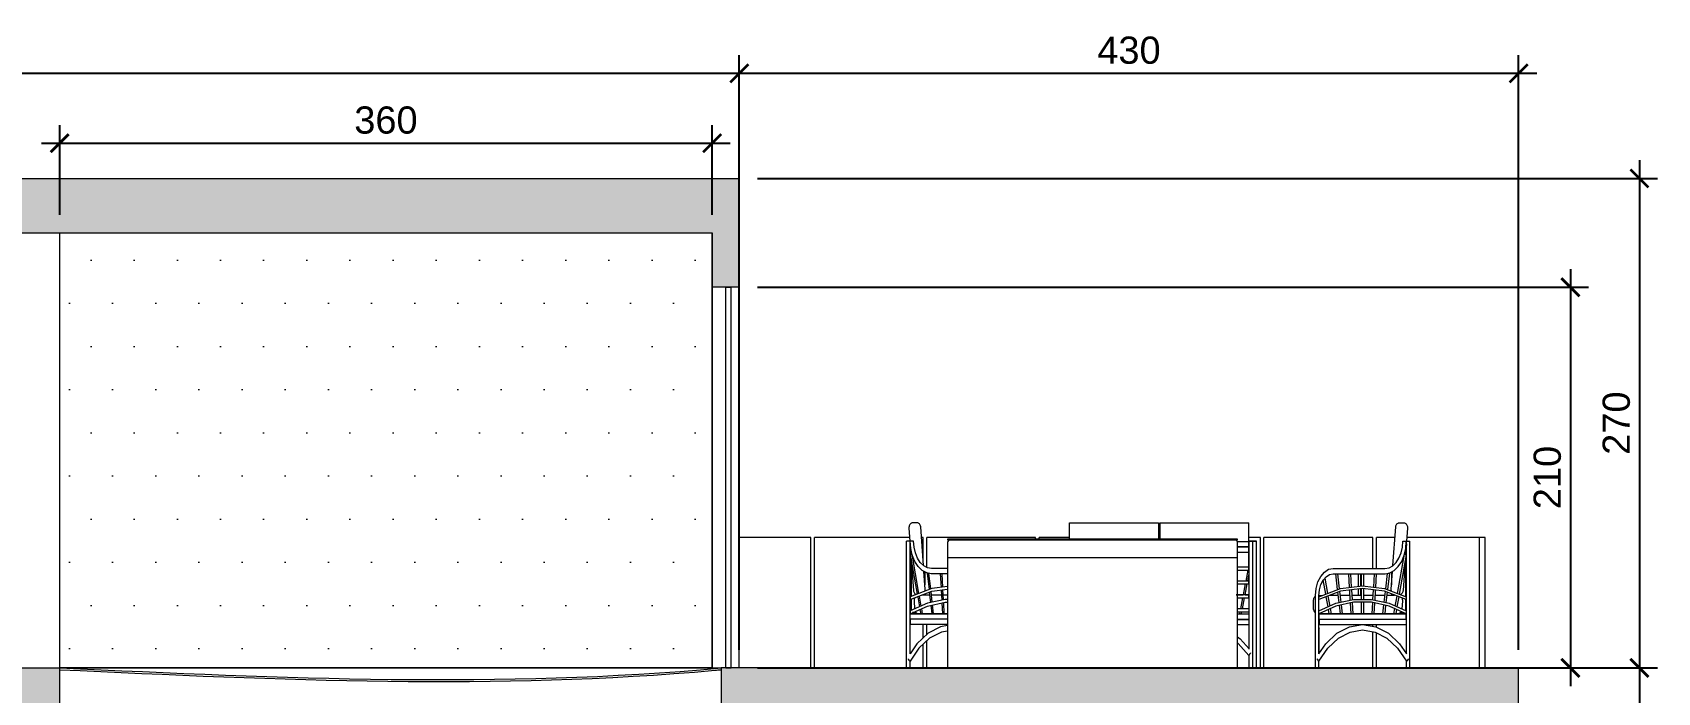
# Model space of a CAD drawing. Header units: millimetres. Extents: x 19901 to 59163, y 13732 to 30178.
# Drawn here: x 38183 to 39080, y 25704 to 26068 of the extents above; entities that cross this region are included whole.
import ezdxf

# ---------------------------------------------------------------- set-up
doc = ezdxf.new("R2010")
doc.units = ezdxf.units.MM
doc.layers.get('0').update_dxf_attribs({"lineweight": 18})
for name, color, linetype, lineweight in [('A-FURN', 8, 'Continuous', 13), ('CAMPITURA', 9, 'Continuous', 13), ('QUOTE', 252, 'Continuous', 13), ('Vetro', 150, 'Continuous', 15), ('Wall', 255, 'Continuous', 20)]:
    doc.layers.add(name, color=color, linetype=linetype, lineweight=lineweight)
doc.styles.get("Standard").update_dxf_attribs({"font": 'arial.ttf'})
doc.dimstyles.new('1-1', dxfattribs={"dimtxt": 15, "dimasz": 10, "dimexe": 10, "dimexo": 10, "dimgap": 5, "dimtad": 1, "dimdec": 0, "dimtxsty": 'Standard', "dimblk": 'ARCHTICK', "dimcen": 2.5, "dimdle": 10, "dimadec": 0, "dimazin": 0, "dimtfac": 1, "dimtdec": 0, "dimtmove": 0, "dimatfit": 3, "dimldrblk": 'ARCHTICK', "dimfxl": 1, "dimarcsym": 0})

# ---------------------------------------------------------------- blocks, each defined once
blk = doc.blocks.new('_ArchTick')
at = {"color": 0, "linetype": 'ByBlock', "const_width": 0.15}
blk.add_lwpolyline([(-0.5, -0.5), (0.5, 0.5)], dxfattribs=at)
blk = doc.blocks.new('*D13')
at = {"layer": 'Defpoints', "color": 0, "transparency": 16777216}
for p in [(38572.9, 26045.13), (37747.9, 25987.14), (38572.9, 25987.14)]:
    blk.add_point(p, dxfattribs=at)
at = {"layer": 'QUOTE', "color": 0, "lineweight": -2, "transparency": 16777216}
for p, q in [((37747.9, 25997.14), (37747.9, 26055.13)), ((38572.9, 25997.14), (38572.9, 26055.13)), ((37737.9, 26045.13), (38582.9, 26045.13))]:
    blk.add_line(p, q, dxfattribs=at)
at = {"layer": 'QUOTE', "color": 0, "lineweight": -2, "transparency": 16777216, "xscale": 10, "yscale": 10, "zscale": 10, "rotation": 180}
blk.add_blockref('_ArchTick', (37747.9, 26045.13), dxfattribs=at)
at = {"layer": 'QUOTE', "color": 0, "lineweight": -2, "transparency": 16777216, "xscale": 10, "yscale": 10, "zscale": 10}
blk.add_blockref('_ArchTick', (38572.9, 26045.13), dxfattribs=at)
at = {"layer": 'QUOTE', "color": 0, "transparency": 16777216, "insert": (38160.4, 26057.79), "char_height": 15, "attachment_point": 5}
blk.add_mtext('825', dxfattribs=at)
blk = doc.blocks.new('*D14')
at = {"layer": 'Defpoints', "color": 0, "transparency": 16777216}
for p in [(39002.91, 26045.13), (38572.9, 25717.14), (39002.91, 25717.14)]:
    blk.add_point(p, dxfattribs=at)
at = {"layer": 'QUOTE', "color": 0, "lineweight": -2, "transparency": 16777216}
for p, q in [((38572.9, 25727.14), (38572.9, 26055.13)), ((39002.91, 25727.14), (39002.91, 26055.13)), ((38562.9, 26045.13), (39012.91, 26045.13))]:
    blk.add_line(p, q, dxfattribs=at)
at = {"layer": 'QUOTE', "color": 0, "lineweight": -2, "transparency": 16777216, "xscale": 10, "yscale": 10, "zscale": 10, "rotation": 180}
blk.add_blockref('_ArchTick', (38572.9, 26045.13), dxfattribs=at)
at = {"layer": 'QUOTE', "color": 0, "lineweight": -2, "transparency": 16777216, "xscale": 10, "yscale": 10, "zscale": 10}
blk.add_blockref('_ArchTick', (39002.91, 26045.13), dxfattribs=at)
at = {"layer": 'QUOTE', "color": 0, "transparency": 16777216, "insert": (38787.91, 26057.79), "char_height": 15, "attachment_point": 5}
blk.add_mtext('430', dxfattribs=at)
blk = doc.blocks.new('*D15')
at = {"layer": 'Defpoints', "color": 0, "transparency": 16777216}
for p in [(39002.91, 25717.14), (39002.91, 25447.14), (39069.53, 25447.14)]:
    blk.add_point(p, dxfattribs=at)
at = {"layer": 'QUOTE', "color": 0, "lineweight": -2, "transparency": 16777216}
for p, q in [((39069.53, 25727.14), (39069.53, 25437.14)), ((39012.91, 25717.14), (39079.53, 25717.14)), ((39012.91, 25447.14), (39079.53, 25447.14))]:
    blk.add_line(p, q, dxfattribs=at)
at = {"layer": 'QUOTE', "color": 0, "lineweight": -2, "transparency": 16777216, "xscale": 10, "yscale": 10, "zscale": 10}
for p, rotation in [((39069.53, 25717.14), 90), ((39069.53, 25447.14), 270)]:
    blk.add_blockref('_ArchTick', p, dxfattribs=dict(at, rotation=rotation))
at = {"layer": 'QUOTE', "color": 0, "transparency": 16777216, "insert": (39056.87, 25582.14), "char_height": 15, "attachment_point": 5, "rotation": 90}
blk.add_mtext('270', dxfattribs=at)
blk = doc.blocks.new('*D26')
at = {"layer": 'Defpoints', "color": 0, "transparency": 16777216}
for p in [(38572.9, 25987.14), (38572.9, 25717.14), (39069.53, 25717.14)]:
    blk.add_point(p, dxfattribs=at)
at = {"layer": 'QUOTE', "color": 0, "lineweight": -2, "transparency": 16777216}
for p, q in [((39069.53, 25997.14), (39069.53, 25707.14)), ((38582.9, 25987.14), (39079.53, 25987.14)), ((38582.9, 25717.14), (39079.53, 25717.14))]:
    blk.add_line(p, q, dxfattribs=at)
at = {"layer": 'QUOTE', "color": 0, "lineweight": -2, "transparency": 16777216, "xscale": 10, "yscale": 10, "zscale": 10}
for p, rotation in [((39069.53, 25987.14), 90), ((39069.53, 25717.14), 270)]:
    blk.add_blockref('_ArchTick', p, dxfattribs=dict(at, rotation=rotation))
at = {"layer": 'QUOTE', "color": 0, "transparency": 16777216, "insert": (39056.87, 25852.14), "char_height": 15, "attachment_point": 5, "rotation": 90}
blk.add_mtext('270', dxfattribs=at)
blk = doc.blocks.new('*D27')
at = {"layer": 'Defpoints', "color": 0, "transparency": 16777216}
for p in [(38557.93, 26006.58), (38197.9, 25957.14), (38557.93, 25957.14)]:
    blk.add_point(p, dxfattribs=at)
at = {"layer": 'QUOTE', "color": 0, "lineweight": -2, "transparency": 16777216}
for p, q in [((38197.9, 25967.14), (38197.9, 26016.58)), ((38557.93, 25967.14), (38557.93, 26016.58)), ((38187.9, 26006.58), (38567.93, 26006.58))]:
    blk.add_line(p, q, dxfattribs=at)
at = {"layer": 'QUOTE', "color": 0, "lineweight": -2, "transparency": 16777216, "xscale": 10, "yscale": 10, "zscale": 10, "rotation": 180}
blk.add_blockref('_ArchTick', (38197.9, 26006.58), dxfattribs=at)
at = {"layer": 'QUOTE', "color": 0, "lineweight": -2, "transparency": 16777216, "xscale": 10, "yscale": 10, "zscale": 10}
blk.add_blockref('_ArchTick', (38557.93, 26006.58), dxfattribs=at)
at = {"layer": 'QUOTE', "color": 0, "transparency": 16777216, "insert": (38377.92, 26019.25), "char_height": 15, "attachment_point": 5}
blk.add_mtext('360', dxfattribs=at)
blk = doc.blocks.new('*D28')
at = {"layer": 'Defpoints', "color": 0, "transparency": 16777216}
for p in [(38572.9, 25927.14), (38572.9, 25717.14), (39031.45, 25717.14)]:
    blk.add_point(p, dxfattribs=at)
at = {"layer": 'QUOTE', "color": 0, "lineweight": -2, "transparency": 16777216}
for p, q in [((39031.45, 25937.14), (39031.45, 25707.14)), ((38582.9, 25927.14), (39041.45, 25927.14)), ((38582.9, 25717.14), (39041.45, 25717.14))]:
    blk.add_line(p, q, dxfattribs=at)
at = {"layer": 'QUOTE', "color": 0, "lineweight": -2, "transparency": 16777216, "xscale": 10, "yscale": 10, "zscale": 10}
for p, rotation in [((39031.45, 25927.14), 90), ((39031.45, 25717.14), 270)]:
    blk.add_blockref('_ArchTick', p, dxfattribs=dict(at, rotation=rotation))
at = {"layer": 'QUOTE', "color": 0, "transparency": 16777216, "insert": (39018.79, 25822.14), "char_height": 15, "attachment_point": 5, "rotation": 90}
blk.add_mtext('210', dxfattribs=at)

msp = doc.modelspace()

# ---------------------------------------------------------------- hatches: boundary and pattern name
at = {"layer": 'CAMPITURA'}
h = msp.add_hatch(color=256, dxfattribs=at)
h.dxf.hatch_style = 1
h.paths.add_polyline_path([(38572.9, 25987.14), (37747.9, 25987.14), (37747.9, 25687.14), (37847.9, 25687.14), (37847.9, 25657.14), (37877.9, 25657.14), (37877.9, 25687.14), (38197.9, 25687.14), (38197.9, 25702.14), (38197.9, 25717.14), (37777.9, 25717.14), (37777.9, 25957.14), (38557.93, 25957.14), (38557.93, 25927.14), (38572.9, 25927.14)])
h = msp.add_hatch(color=256, dxfattribs=at)
h.dxf.hatch_style = 1
h.paths.add_polyline_path([(37877.9, 25530.14), (37847.9, 25530.14), (37847.9, 25453.14), (37847.9, 25367.14), (37877.9, 25367.14), (37877.9, 25417.14), (38137.9, 25417.14), (38137.9, 25333.14), (38137.9, 25277.14), (38167.9, 25277.14), (38167.9, 25327.14), (38597.9, 25327.14), (38597.9, 25277.14), (38627.9, 25277.14), (38627.9, 25333.14), (38627.9, 25417.14), (38972.91, 25417.14), (38972.91, 25367.14), (39002.91, 25367.14), (39002.91, 25453.14), (39002.91, 25717.14), (38562.9, 25717.14), (38562.9, 25687.14), (38972.91, 25687.14), (38972.91, 25447.14), (38597.9, 25447.14), (38597.9, 25381.14), (38597.9, 25357.14), (38167.9, 25357.14), (38167.9, 25447.14), (38163.9, 25447.14), (38161.9, 25447.14), (37877.9, 25447.14)])
at = {"layer": 'Vetro'}
h = msp.add_hatch(dxfattribs=at)
h.set_pattern_fill('DOTS', color=256, scale=15)
h.set_pattern_definition([(0, (4056.146, 105.528), (11.90625, 23.8125), [0, -23.8125])])
h.paths.add_polyline_path([(38557.93, 25717.14), (38557.93, 25957.14), (38197.9, 25957.14), (38197.9, 25717.14)])

# ---------------------------------------------------------------- linework, layer by layer
at = {"layer": 'A-FURN', "lineweight": 20}
for p, q in [((38667.03, 25796.26), (38666.83, 25795.91)), ((38667.27, 25796.57), (38667.03, 25796.26)), ((38667.54, 25796.81), (38667.27, 25796.57)), ((38667.83, 25796.99), (38667.54, 25796.81)), ((38668.15, 25797.1), (38667.83, 25796.99)), ((38668.47, 25797.14), (38668.15, 25797.1)), ((38671.08, 25797.14), (38668.47, 25797.14)), ((38671.41, 25797.1), (38671.08, 25797.14)), ((38671.74, 25796.98), (38671.41, 25797.1)), ((38672.04, 25796.79), (38671.74, 25796.98)), ((38672.32, 25796.53), (38672.04, 25796.79)), ((38672.56, 25796.22), (38672.32, 25796.53)), ((38672.75, 25795.85), (38672.56, 25796.22)), ((38755.01, 25788.2), (38755.01, 25797.14)), ((38755.01, 25797.14), (38804.19, 25797.14)), ((38804.19, 25797.14), (38804.19, 25788.2)), ((38804.89, 25797.14), (38804.89, 25788.2)), ((38804.89, 25797.14), (38854.07, 25797.14)), ((38854.07, 25772.62), (38854.07, 25797.14)), ((38935.35, 25795.85), (38935.55, 25796.22)), ((38935.55, 25796.22), (38935.79, 25796.53)), ((38935.79, 25796.53), (38936.06, 25796.79)), ((38936.06, 25796.79), (38936.37, 25796.98)), ((38936.37, 25796.98), (38936.69, 25797.1)), ((38936.69, 25797.1), (38937.02, 25797.14)), ((38937.02, 25797.14), (38939.63, 25797.14)), ((38939.63, 25797.14), (38939.95, 25797.1)), ((38939.95, 25797.1), (38940.27, 25796.99)), ((38940.27, 25796.99), (38940.57, 25796.81)), ((38940.57, 25796.81), (38940.84, 25796.57)), ((38940.84, 25796.57), (38941.08, 25796.26)), ((38941.08, 25796.26), (38941.27, 25795.91)), ((38667.14, 25787.04), (38665.24, 25787.04)), ((38665.24, 25717.14), (38665.24, 25787.04)), ((38666.58, 25795.09), (38666.53, 25794.65)), ((38666.53, 25794.65), (38666.53, 25794.21)), ((38666.53, 25794.21), (38667.04, 25787.04)), ((38666.68, 25795.51), (38666.58, 25795.09)), ((38666.83, 25795.91), (38666.68, 25795.51)), ((38667.14, 25724.9), (38667.14, 25787.04)), ((38669.09, 25787.12), (38667.19, 25786.96)), ((38669.35, 25783.69), (38669.09, 25787.12)), ((38672.9, 25795.43), (38672.75, 25795.85)), ((38673, 25795), (38672.9, 25795.43)), ((38674.56, 25773.58), (38673, 25795)), ((38854.88, 25787.12), (38854.17, 25787.07)), ((38854.17, 25727.51), (38854.17, 25787.07)), ((38854.17, 25787.04), (38856.16, 25787.04)), ((38855.77, 25787.1), (38854.88, 25787.12)), ((38856.16, 25787.04), (38855.77, 25787.1)), ((38856.16, 25717.14), (38856.16, 25787.04)), ((38856.97, 25787.12), (38856.26, 25787.07)), ((38856.26, 25717.14), (38856.26, 25787.07)), ((38856.26, 25787.04), (38858.25, 25787.04)), ((38857.86, 25787.1), (38856.97, 25787.12)), ((38858.25, 25787.04), (38857.86, 25787.1)), ((38858.25, 25717.14), (38858.25, 25787.04)), ((38933.55, 25773.58), (38935.11, 25795)), ((38935.11, 25795), (38935.2, 25795.43)), ((38935.2, 25795.43), (38935.35, 25795.85)), ((38938.76, 25783.69), (38939.01, 25787.12)), ((38939.01, 25787.12), (38940.91, 25786.96)), ((38940.96, 25787.04), (38942.87, 25787.04)), ((38940.96, 25724.9), (38940.96, 25787.04)), ((38941.57, 25794.21), (38941.06, 25787.04)), ((38941.27, 25795.91), (38941.43, 25795.51)), ((38941.43, 25795.51), (38941.53, 25795.09)), ((38941.53, 25795.09), (38941.58, 25794.65)), ((38941.58, 25794.65), (38941.57, 25794.21)), ((38942.87, 25717.14), (38942.87, 25787.04)), ((38667.14, 25785.63), (38667.56, 25779.7)), ((38667.24, 25784.28), (38667.14, 25784.28)), ((38667.43, 25781.55), (38667.14, 25781.55)), ((38667.47, 25781.04), (38667.14, 25781.04)), ((38667.48, 25783.04), (38667.19, 25786.96)), ((38668.16, 25780.02), (38667.25, 25779.54)), ((38667.25, 25779.54), (38671.09, 25757.86)), ((38668.34, 25779.24), (38667.48, 25783.04)), ((38672.04, 25758.23), (38668.22, 25779.79)), ((38669.74, 25775.83), (38668.34, 25779.24)), ((38670.07, 25780.52), (38669.35, 25783.69)), ((38671.24, 25777.67), (38670.07, 25780.52)), ((38847.72, 25786.89), (38854.07, 25786.89)), ((38847.84, 25784.04), (38854.07, 25784.04)), ((38847.84, 25783.89), (38854.07, 25783.89)), ((38847.84, 25781.04), (38854.07, 25781.04)), ((38854.17, 25781.66), (38854.07, 25781.79)), ((38856.26, 25779.54), (38856.16, 25779.54)), ((38936.07, 25758.23), (38939.89, 25779.79)), ((38936.87, 25777.67), (38938.03, 25780.52)), ((38940.85, 25779.54), (38937.02, 25757.86)), ((38938.03, 25780.52), (38938.76, 25783.69)), ((38938.37, 25775.83), (38939.76, 25779.24)), ((38939.76, 25779.24), (38940.63, 25783.04)), ((38939.94, 25780.02), (38940.85, 25779.54)), ((38940.96, 25785.63), (38940.54, 25779.7)), ((38940.63, 25783.04), (38940.91, 25786.96)), ((38940.64, 25781.04), (38940.96, 25781.04)), ((38940.67, 25781.55), (38940.96, 25781.55)), ((38940.87, 25784.28), (38940.96, 25784.28)), ((38667.65, 25774.22), (38667.14, 25774.22)), ((38667.65, 25777.26), (38667.65, 25756.56)), ((38667.65, 25771.58), (38668.14, 25771.58)), ((38667.79, 25776.47), (38668.97, 25759.91)), ((38671.59, 25772.99), (38669.74, 25775.83)), ((38672.78, 25775.29), (38671.24, 25777.67)), ((38673.81, 25770.85), (38671.59, 25772.99)), ((38674.64, 25773.5), (38672.78, 25775.29)), ((38676.28, 25769.52), (38673.81, 25770.85)), ((38676.71, 25772.39), (38674.64, 25773.5)), ((38675.51, 25760.47), (38674.79, 25770.32)), ((38675.33, 25770.03), (38675.33, 25762.97)), ((38678.83, 25769.08), (38676.28, 25769.52)), ((38677.51, 25769.11), (38676.51, 25769.44)), ((38676.51, 25769.44), (38677.57, 25760.33)), ((38678.94, 25772), (38676.71, 25772.39)), ((38677.53, 25769.17), (38677.51, 25769.11)), ((38678.52, 25760.7), (38677.53, 25769.17)), ((38687.84, 25769.08), (38678.83, 25769.08)), ((38687.84, 25772), (38678.94, 25772)), ((38684.74, 25769.04), (38683.76, 25769.04)), ((38683.76, 25769.04), (38684.19, 25761.56)), ((38685.17, 25761.68), (38684.74, 25769.04)), ((38854.07, 25772.62), (38847.84, 25772.62)), ((38847.84, 25771.07), (38854.07, 25771.07)), ((38853.47, 25771.07), (38852.32, 25765.01)), ((38854.07, 25774.22), (38853.77, 25772.62)), ((38854.07, 25771.07), (38854.07, 25772.62)), ((38854.07, 25771.07), (38854.07, 25765.01)), ((38893.68, 25767.63), (38895.7, 25770.01)), ((38895.7, 25770.01), (38898.05, 25771.5)), ((38898.05, 25771.5), (38900.51, 25772)), ((38898.54, 25768.65), (38900.63, 25769.08)), ((38900.51, 25772), (38929.17, 25772)), ((38900.63, 25769.08), (38929.27, 25769.08)), ((38902.99, 25760.33), (38901.98, 25769.04)), ((38901.98, 25769.04), (38902.97, 25769.04)), ((38902.97, 25769.04), (38903.94, 25760.7)), ((38909.62, 25761.56), (38909.18, 25769.04)), ((38909.18, 25769.04), (38910.16, 25769.04)), ((38910.16, 25769.04), (38910.59, 25761.68)), ((38914.6, 25762.18), (38914.6, 25769.08)), ((38915.87, 25762.34), (38915.87, 25769.08)), ((38916.28, 25762.39), (38916.28, 25769.04)), ((38916.28, 25769.04), (38917.25, 25769.04)), ((38917.25, 25769.04), (38917.25, 25762.39)), ((38922.94, 25761.68), (38923.36, 25769.04)), ((38923.36, 25769.04), (38924.34, 25769.04)), ((38924.34, 25769.04), (38923.91, 25761.56)), ((38929.17, 25772), (38931.4, 25772.39)), ((38929.27, 25769.08), (38931.82, 25769.52)), ((38929.59, 25760.7), (38930.57, 25769.17)), ((38931.6, 25769.44), (38930.54, 25760.33)), ((38930.57, 25769.17), (38930.6, 25769.11)), ((38930.6, 25769.11), (38931.6, 25769.44)), ((38931.4, 25772.39), (38933.46, 25773.5)), ((38931.82, 25769.52), (38934.3, 25770.85)), ((38932.59, 25760.47), (38933.31, 25770.32)), ((38932.78, 25770.03), (38932.78, 25762.97)), ((38933.46, 25773.5), (38935.32, 25775.29)), ((38934.3, 25770.85), (38936.51, 25772.99)), ((38935.32, 25775.29), (38936.87, 25777.67)), ((38936.51, 25772.99), (38938.37, 25775.83)), ((38940.31, 25776.47), (38939.13, 25759.91)), ((38940.45, 25771.58), (38939.96, 25771.58)), ((38940.45, 25777.26), (38940.45, 25756.56)), ((38940.45, 25774.22), (38940.96, 25774.22)), ((38667.65, 25768.51), (38667.14, 25768.51)), ((38679.14, 25760.93), (38667.25, 25756.4)), ((38675.48, 25760.03), (38675.51, 25760.47)), ((38679.13, 25759.41), (38687.84, 25760.51)), ((38687.84, 25762.02), (38679.14, 25760.93)), ((38684.28, 25760.06), (38684.6, 25754.47)), ((38685.57, 25754.68), (38685.25, 25760.18)), ((38854.07, 25765.01), (38847.84, 25765.01)), ((38847.84, 25763.45), (38854.07, 25763.45)), ((38852.03, 25763.45), (38850.87, 25757.36)), ((38851.95, 25757.36), (38853.11, 25763.45)), ((38853.41, 25765.01), (38854.07, 25768.51)), ((38854.17, 25768.73), (38854.07, 25768.86)), ((38854.07, 25763.45), (38854.07, 25765.01)), ((38854.07, 25763.45), (38854.07, 25757.51)), ((38854.17, 25760.46), (38854.07, 25760.59)), ((38890.83, 25757.13), (38891.15, 25760.91)), ((38891.15, 25760.91), (38892.13, 25764.53)), ((38892.13, 25764.53), (38893.68, 25767.63)), ((38892.67, 25756.4), (38904.56, 25760.93)), ((38892.73, 25756.94), (38893.01, 25760.15)), ((38893.01, 25760.15), (38893.79, 25763.05)), ((38893.79, 25763.05), (38895.03, 25765.54)), ((38895.03, 25765.54), (38896.66, 25767.45)), ((38896.51, 25757.86), (38895.13, 25765.66)), ((38895.97, 25766.64), (38897.46, 25758.23)), ((38896.66, 25767.45), (38898.54, 25768.65)), ((38916.76, 25760.96), (38904.55, 25759.41)), ((38904.56, 25760.93), (38916.76, 25762.45)), ((38910.03, 25754.47), (38909.7, 25760.06)), ((38910.68, 25760.18), (38910.99, 25754.68)), ((38914.6, 25757.21), (38914.6, 25760.68)), ((38915.87, 25757.22), (38915.87, 25760.84)), ((38916.28, 25754.86), (38916.28, 25760.89)), ((38916.76, 25762.45), (38928.97, 25760.93)), ((38928.97, 25759.41), (38916.76, 25760.96)), ((38917.25, 25760.89), (38917.25, 25754.86)), ((38922.53, 25754.68), (38922.85, 25760.18)), ((38923.82, 25760.06), (38923.5, 25754.47)), ((38928.97, 25760.93), (38940.85, 25756.4)), ((38932.62, 25760.03), (38932.59, 25760.47)), ((38940.45, 25768.51), (38940.96, 25768.51)), ((38667.25, 25754.82), (38679.13, 25759.41)), ((38667.25, 25756.4), (38667.25, 25754.82)), ((38676.7, 25752.77), (38667.25, 25748.63)), ((38667.25, 25747.04), (38676.69, 25751.24)), ((38667.65, 25754.97), (38667.65, 25748.81)), ((38668.97, 25759.91), (38669.03, 25759.46)), ((38669.03, 25759.46), (38669.15, 25759.03)), ((38669.15, 25759.03), (38669.32, 25758.63)), ((38669.32, 25758.63), (38669.54, 25758.28)), ((38669.42, 25755.06), (38669.37, 25754.54)), ((38669.37, 25754.54), (38669.37, 25754.01)), ((38669.37, 25754.01), (38669.64, 25749.75)), ((38669.54, 25755.56), (38669.42, 25755.06)), ((38669.54, 25758.28), (38669.8, 25757.98)), ((38669.6, 25755.73), (38669.54, 25755.56)), ((38669.8, 25757.98), (38670.09, 25757.75)), ((38670.09, 25757.75), (38670.39, 25757.6)), ((38671.35, 25756.4), (38672.33, 25750.86)), ((38673.27, 25751.27), (38672.29, 25756.77)), ((38677.92, 25757.27), (38673.63, 25757.28)), ((38675.33, 25757.94), (38675.33, 25757.28)), ((38675.37, 25759.5), (38675.4, 25759.6)), ((38675.4, 25759.6), (38675.48, 25760.03)), ((38676.69, 25751.24), (38686.43, 25753.36)), ((38686.43, 25754.86), (38676.7, 25752.77)), ((38677.74, 25758.87), (38678.41, 25753.14)), ((38678.58, 25751.65), (38679.12, 25747.04)), ((38679.37, 25753.35), (38678.69, 25759.24)), ((38684.44, 25757.25), (38678.92, 25757.27)), ((38680.11, 25747.04), (38679.55, 25751.86)), ((38684.69, 25752.98), (38685.03, 25747.04)), ((38687.84, 25757.23), (38685.42, 25757.24)), ((38686.01, 25747.04), (38685.66, 25753.19)), ((38687.84, 25754.86), (38686.43, 25754.86)), ((38686.43, 25753.36), (38687.84, 25753.36)), ((38847.02, 25757.36), (38847.02, 25757.51)), ((38847.02, 25757.51), (38850.9, 25757.51)), ((38854.07, 25757.36), (38847.02, 25757.36)), ((38847.84, 25755.8), (38854.07, 25755.8)), ((38850.57, 25755.8), (38849.41, 25749.67)), ((38849.47, 25757.36), (38849.58, 25757.51)), ((38850.5, 25749.67), (38851.66, 25755.8)), ((38851.98, 25757.51), (38854.07, 25757.51)), ((38854.07, 25755.8), (38854.07, 25757.36)), ((38854.07, 25755.8), (38854.07, 25749.67)), ((38854.07, 25755.15), (38854.17, 25755.29)), ((38889.75, 25754.15), (38889.77, 25754.64)), ((38889.75, 25750.04), (38889.75, 25754.15)), ((38889.77, 25754.64), (38889.85, 25755.12)), ((38889.85, 25755.12), (38889.98, 25755.57)), ((38889.98, 25755.57), (38890.16, 25755.99)), ((38890.16, 25755.99), (38890.38, 25756.35)), ((38890.38, 25756.35), (38890.63, 25756.66)), ((38890.63, 25756.66), (38890.83, 25756.82)), ((38890.83, 25717.14), (38890.83, 25757.13)), ((38904.55, 25759.41), (38892.67, 25754.82)), ((38892.67, 25754.82), (38892.67, 25756.4)), ((38892.67, 25748.63), (38902.12, 25752.77)), ((38902.12, 25751.24), (38892.67, 25747.04)), ((38892.73, 25756.42), (38892.73, 25756.94)), ((38892.73, 25748.66), (38892.73, 25754.84)), ((38892.75, 25757.14), (38894.63, 25757.15)), ((38897.75, 25750.86), (38896.77, 25756.4)), ((38897.72, 25756.77), (38898.69, 25751.27)), ((38898.73, 25757.16), (38903.36, 25757.18)), ((38902.12, 25752.77), (38911.85, 25754.86)), ((38911.85, 25753.36), (38902.12, 25751.24)), ((38903.83, 25753.14), (38903.16, 25758.87)), ((38904.54, 25747.04), (38904, 25751.65)), ((38904.11, 25759.24), (38904.8, 25753.35)), ((38904.35, 25757.18), (38909.87, 25757.2)), ((38904.97, 25751.86), (38905.53, 25747.04)), ((38910.46, 25747.04), (38910.11, 25752.98)), ((38910.84, 25757.31), (38910.98, 25757.2)), ((38910.85, 25757.2), (38916.28, 25757.22)), ((38911.08, 25753.19), (38911.44, 25747.04)), ((38911.85, 25754.86), (38921.68, 25754.86)), ((38921.68, 25753.36), (38911.85, 25753.36)), ((38916.28, 25747.04), (38916.28, 25753.36)), ((38917.25, 25757.22), (38922.68, 25757.24)), ((38917.25, 25753.36), (38917.25, 25747.04)), ((38921.68, 25754.86), (38931.41, 25752.77)), ((38931.41, 25751.24), (38921.68, 25753.36)), ((38922.09, 25747.04), (38922.45, 25753.19)), ((38923.42, 25752.98), (38923.07, 25747.04)), ((38923.66, 25757.25), (38929.19, 25757.27)), ((38928, 25747.04), (38928.56, 25751.86)), ((38928.73, 25753.35), (38929.42, 25759.24)), ((38940.85, 25754.82), (38928.97, 25759.41)), ((38929.52, 25751.65), (38928.99, 25747.04)), ((38930.37, 25758.87), (38929.7, 25753.14)), ((38930.18, 25757.27), (38934.48, 25757.28)), ((38931.41, 25752.77), (38940.85, 25748.63)), ((38940.85, 25747.04), (38931.41, 25751.24)), ((38932.7, 25759.6), (38932.62, 25760.03)), ((38932.73, 25759.5), (38932.7, 25759.6)), ((38932.78, 25757.94), (38932.78, 25757.28)), ((38934.84, 25751.27), (38935.81, 25756.77)), ((38936.76, 25756.4), (38935.78, 25750.86)), ((38938.01, 25757.75), (38937.71, 25757.6)), ((38938.31, 25757.98), (38938.01, 25757.75)), ((38938.56, 25758.28), (38938.31, 25757.98)), ((38938.74, 25754.01), (38938.46, 25749.75)), ((38938.5, 25755.73), (38938.56, 25755.56)), ((38938.78, 25758.63), (38938.56, 25758.28)), ((38938.56, 25755.56), (38938.68, 25755.06)), ((38938.68, 25755.06), (38938.74, 25754.54)), ((38938.74, 25754.54), (38938.74, 25754.01)), ((38938.95, 25759.03), (38938.78, 25758.63)), ((38939.07, 25759.46), (38938.95, 25759.03)), ((38939.13, 25759.91), (38939.07, 25759.46)), ((38940.45, 25754.97), (38940.45, 25748.81)), ((38940.85, 25756.4), (38940.85, 25754.82)), ((38667.14, 25747.04), (38687.84, 25747.04)), ((38667.17, 25744.04), (38667.17, 25747.04)), ((38687.84, 25747), (38667.17, 25747)), ((38687.84, 25744.08), (38667.17, 25744.08)), ((38687.84, 25744.04), (38667.17, 25744.04)), ((38667.17, 25744), (38667.17, 25741.08)), ((38687.84, 25744), (38667.17, 25744)), ((38667.25, 25748.63), (38667.25, 25747.04)), ((38667.65, 25747.22), (38667.65, 25747.04)), ((38670.44, 25747.62), (38668.55, 25747.62)), ((38669.64, 25749.75), (38669.65, 25749.68)), ((38670.01, 25748.27), (38670.03, 25748.22)), ((38670.03, 25748.22), (38670.27, 25747.82)), ((38670.27, 25747.82), (38670.56, 25747.48)), ((38670.56, 25747.48), (38670.88, 25747.24)), ((38670.88, 25747.24), (38671.23, 25747.09)), ((38671.23, 25747.09), (38671.58, 25747.04)), ((38672.59, 25749.41), (38673.01, 25747.04)), ((38674.02, 25747.04), (38673.52, 25749.83)), ((38854.07, 25749.67), (38847.84, 25749.67)), ((38847.84, 25748.09), (38854.07, 25748.09)), ((38847.84, 25747.04), (38854.17, 25747.04)), ((38847.84, 25746.89), (38854.07, 25746.89)), ((38847.84, 25744.04), (38854.17, 25744.04)), ((38847.84, 25743.89), (38854.07, 25743.89)), ((38849.11, 25748.09), (38848.91, 25747.04)), ((38850, 25747.04), (38850.2, 25748.09)), ((38854.07, 25743.89), (38854.07, 25741.04)), ((38889.78, 25749.52), (38889.75, 25750.04)), ((38889.87, 25749.01), (38889.78, 25749.52)), ((38890.01, 25748.54), (38889.87, 25749.01)), ((38890.2, 25748.11), (38890.01, 25748.54)), ((38890.45, 25747.74), (38890.2, 25748.11)), ((38890.72, 25747.44), (38890.45, 25747.74)), ((38890.83, 25747.37), (38890.72, 25747.44)), ((38892.67, 25747.04), (38892.67, 25748.63)), ((38892.73, 25724.9), (38892.73, 25747.07)), ((38940.96, 25747.04), (38892.73, 25747.04)), ((38892.76, 25746.39), (38892.73, 25746.37)), ((38892.73, 25745.76), (38892.76, 25745.74)), ((38892.76, 25744.04), (38892.76, 25747.04)), ((38892.76, 25747), (38940.94, 25747)), ((38892.76, 25744.08), (38940.94, 25744.08)), ((38892.76, 25744.04), (38940.94, 25744.04)), ((38892.76, 25744), (38892.76, 25741.08)), ((38892.76, 25744), (38940.94, 25744)), ((38898.43, 25747.04), (38898.01, 25749.41)), ((38898.95, 25749.83), (38899.44, 25747.04)), ((38934.09, 25747.04), (38934.58, 25749.83)), ((38935.52, 25749.41), (38935.1, 25747.04)), ((38936.88, 25747.09), (38936.52, 25747.04)), ((38937.22, 25747.24), (38936.88, 25747.09)), ((38937.55, 25747.48), (38937.22, 25747.24)), ((38937.83, 25747.82), (38937.55, 25747.48)), ((38937.66, 25747.62), (38939.55, 25747.62)), ((38938.08, 25748.22), (38937.83, 25747.82)), ((38938.09, 25748.27), (38938.08, 25748.22)), ((38938.46, 25749.75), (38938.46, 25749.68)), ((38940.45, 25747.22), (38940.45, 25747.04)), ((38940.85, 25748.63), (38940.85, 25747.04)), ((38940.94, 25744.04), (38940.94, 25747.04)), ((38940.94, 25744), (38940.94, 25741.08)), ((38687.84, 25741.08), (38667.17, 25741.08)), ((38677.09, 25736.21), (38670.84, 25730.4)), ((38677.91, 25733.49), (38672.03, 25728.02)), ((38684, 25739.82), (38677.09, 25736.21)), ((38684.42, 25736.89), (38677.91, 25733.49)), ((38687.84, 25740.46), (38684, 25739.82)), ((38687.84, 25737.46), (38684.42, 25736.89)), ((38847.84, 25741.04), (38854.07, 25741.04)), ((38847.84, 25734.19), (38849.27, 25733.21)), ((38849.27, 25733.21), (38854.17, 25727.7)), ((38892.73, 25739.46), (38892.76, 25739.13)), ((38892.76, 25741.08), (38940.94, 25741.08)), ((38892.76, 25725.1), (38892.76, 25739.13)), ((38896.44, 25730.4), (38902.68, 25736.21)), ((38897.62, 25728.02), (38903.5, 25733.49)), ((38902.68, 25736.21), (38909.59, 25739.82)), ((38903.5, 25733.49), (38910.01, 25736.89)), ((38909.59, 25739.82), (38916.85, 25741.04)), ((38910.01, 25736.89), (38916.85, 25738.04)), ((38916.85, 25741.04), (38924.11, 25739.82)), ((38916.85, 25738.04), (38923.68, 25736.89)), ((38923.68, 25736.89), (38930.19, 25733.49)), ((38924.11, 25739.82), (38931.02, 25736.21)), ((38930.19, 25733.49), (38936.07, 25728.02)), ((38931.02, 25736.21), (38937.26, 25730.4)), ((38670.84, 25730.4), (38667.14, 25724.95)), ((38672.03, 25728.02), (38667.14, 25720.82)), ((38847.84, 25730.89), (38848.17, 25730.66)), ((38848.17, 25730.66), (38854.06, 25724.03)), ((38854.22, 25724.26), (38854.14, 25724.14)), ((38854.34, 25724.43), (38854.22, 25724.26)), ((38854.48, 25724.64), (38854.34, 25724.43)), ((38854.63, 25724.86), (38854.48, 25724.64)), ((38854.96, 25725.34), (38854.63, 25724.86)), ((38855.03, 25725.44), (38854.96, 25725.34)), ((38892.73, 25724.95), (38896.44, 25730.4)), ((38892.73, 25720.82), (38897.62, 25728.02)), ((38892.73, 25725.34), (38892.76, 25725.1)), ((38892.76, 25725.1), (38892.74, 25724.97)), ((38936.07, 25728.02), (38940.96, 25720.82)), ((38937.26, 25730.4), (38940.96, 25724.95)), ((38667.14, 25717.14), (38665.24, 25717.14)), ((38665.99, 25722.1), (38666.15, 25721.89)), ((38666.15, 25721.89), (38666.48, 25721.46)), ((38666.48, 25721.46), (38666.64, 25721.26)), ((38666.64, 25721.26), (38666.78, 25721.08)), ((38666.78, 25721.08), (38666.9, 25720.92)), ((38666.9, 25720.92), (38666.99, 25720.81)), ((38666.99, 25720.81), (38667, 25720.8)), ((38667.14, 25717.14), (38667.14, 25720.88)), ((38854.08, 25724.06), (38854.06, 25724.03)), ((38854.14, 25724.14), (38854.08, 25724.06)), ((38854.17, 25717.14), (38854.17, 25724.19)), ((38854.17, 25717.14), (38858.25, 25717.14)), ((38890.83, 25717.14), (38892.73, 25717.14)), ((38891.59, 25722.1), (38891.74, 25721.89)), ((38891.74, 25721.89), (38892.08, 25721.46)), ((38892.08, 25721.46), (38892.38, 25721.08)), ((38892.38, 25721.08), (38892.49, 25720.92)), ((38892.49, 25720.92), (38892.58, 25720.81)), ((38892.58, 25720.81), (38892.59, 25720.8)), ((38892.73, 25717.14), (38892.73, 25720.88)), ((38940.96, 25717.14), (38940.96, 25720.88)), ((38940.96, 25717.14), (38942.87, 25717.14)), ((38941.11, 25720.81), (38941.1, 25720.8)), ((38941.2, 25720.92), (38941.11, 25720.81)), ((38941.32, 25721.08), (38941.2, 25720.92)), ((38941.46, 25721.26), (38941.32, 25721.08)), ((38941.62, 25721.46), (38941.46, 25721.26)), ((38941.95, 25721.89), (38941.62, 25721.46)), ((38942.11, 25722.1), (38941.95, 25721.89))]:
    msp.add_line(p, q, dxfattribs=at)
at = {"layer": 'A-FURN'}
for p, q in [((38847.84, 25788.2), (38687.84, 25788.2)), ((38687.84, 25788.2), (38687.84, 25787.8)), ((38687.84, 25787.8), (38764.96, 25787.8)), ((38687.84, 25787.8), (38846.34, 25787.8)), ((38764.96, 25787.8), (38847.84, 25787.8)), ((38847.84, 25787.8), (38847.84, 25788.2)), ((38687.84, 25786.3), (38687.84, 25717.14)), ((38847.84, 25717.14), (38847.84, 25786.3)), ((38847.84, 25777.77), (38687.84, 25777.77)), ((38682.07, 25717.14), (38847.84, 25717.14))]:
    msp.add_line(p, q, dxfattribs=at)
for centre, start, end in [((38689.34, 25786.3), 90, 180), ((38846.34, 25786.3), 0, 90)]:
    msp.add_arc(centre, 1.5, start, end, dxfattribs=at)
msp.add_open_spline([(38197.9, 25717.14), (38319.86, 25711.51), (38441.82, 25705.87), (38562.9, 25717.14)], degree=3, dxfattribs=at)
msp.add_open_spline([(38197.9, 25716.14), (38318.63, 25710.56), (38439.39, 25704.98), (38560.54, 25715.92), (38561.72, 25716.02), (38562.9, 25716.13)], degree=3, knots=[0.046024, 0.046024, 0.046024, 0.046024, 361.349952, 361.349952, 364.906946, 364.906946, 364.906946, 364.906946], dxfattribs=at)
at = {"layer": 'Vetro'}
for p, q in [((38197.9, 25957.14), (38557.93, 25957.14)), ((38197.9, 25717.14), (38197.9, 25957.14)), ((38557.93, 25957.14), (38557.93, 25717.14)), ((38565.4, 25717.14), (38565.4, 25927.14)), ((38565.4, 25927.14), (38568.4, 25927.14)), ((38568.4, 25717.14), (38568.4, 25927.14)), ((38612.4, 25789.14), (38572.9, 25789.14)), ((38612.4, 25717.14), (38612.4, 25789.14)), ((38614.4, 25717.14), (38614.4, 25789.14)), ((38666.89, 25789.14), (38614.4, 25789.14)), ((38674.4, 25789.14), (38673.42, 25789.14)), ((38674.4, 25775.65), (38674.4, 25789.14)), ((38736.4, 25789.14), (38676.4, 25789.14)), ((38676.4, 25772.55), (38676.4, 25789.14)), ((38736.4, 25788.2), (38736.4, 25789.14)), ((38738.4, 25788.2), (38738.4, 25789.14)), ((38755.01, 25789.14), (38738.4, 25789.14)), ((38860.4, 25789.14), (38854.07, 25789.14)), ((38860.4, 25717.14), (38860.4, 25789.14)), ((38862.4, 25717.14), (38862.4, 25789.14)), ((38922.4, 25789.14), (38862.4, 25789.14)), ((38922.4, 25772), (38922.4, 25789.14)), ((38924.4, 25772), (38924.4, 25789.14)), ((38934.68, 25789.14), (38924.4, 25789.14)), ((38984.4, 25789.14), (38941.21, 25789.14)), ((38981.4, 25717.14), (38981.4, 25789.14)), ((38984.4, 25717.14), (38984.4, 25789.14)), ((38674.4, 25733.71), (38674.4, 25741.08)), ((38676.4, 25735.58), (38676.4, 25741.08)), ((38922.4, 25740.1), (38922.4, 25741.08)), ((38922.4, 25717.14), (38922.4, 25737.1)), ((38924.4, 25739.66), (38924.4, 25741.08)), ((38924.4, 25717.14), (38924.4, 25736.51)), ((38674.4, 25717.14), (38674.4, 25730.23)), ((38676.4, 25717.14), (38676.4, 25732.09)), ((38557.93, 25717.14), (38197.9, 25717.14)), ((38565.4, 25717.14), (38568.4, 25717.14))]:
    msp.add_line(p, q, dxfattribs=at)
at = {"layer": 'Wall'}
for p, q in [((37747.9, 25987.14), (38572.9, 25987.14)), ((38572.9, 25717.14), (38572.9, 25987.14)), ((37777.9, 25957.14), (38557.93, 25957.14)), ((38557.93, 25717.14), (38557.93, 25957.14)), ((38572.9, 25927.14), (38557.93, 25927.14)), ((37777.9, 25717.14), (38197.9, 25717.14)), ((38197.9, 25687.14), (38197.9, 25717.14)), ((38197.9, 25717.14), (38562.9, 25717.14)), ((38562.9, 25717.14), (38562.9, 25687.14)), ((39002.91, 25717.14), (38562.9, 25717.14)), ((39002.91, 25447.14), (39002.91, 25717.14))]:
    msp.add_line(p, q, dxfattribs=at)

# ---------------------------------------------------------------- dimensions: what is measured, and where the dimension line sits
at = {"layer": 'QUOTE'}
for base, p1, p2, angle, picture, middle in [((38572.9, 26045.13), (37747.9, 25987.14), (38572.9, 25987.14), 0, '*D13', (38160.4, 26057.79)), ((39002.91, 26045.13), (38572.9, 25717.14), (39002.91, 25717.14), 0, '*D14', (38787.91, 26057.79)), ((38557.93, 26006.58), (38197.9, 25957.14), (38557.93, 25957.14), 0, '*D27', (38377.92, 26019.25)), ((39069.53, 25447.14), (39002.91, 25717.14), (39002.91, 25447.14), 90, '*D15', (39056.87, 25582.14))]:
    dim = msp.add_linear_dim(base=base, p1=p1, p2=p2, angle=angle, dimstyle='1-1', dxfattribs=at)
    dim.commit()
    dim.dimension.update_dxf_attribs({"geometry": picture, "text_midpoint": middle})
dim = msp.add_linear_dim(base=(39069.53, 25717.14), p1=(38572.9, 25987.14), p2=(38572.9, 25717.14), angle=90, dimstyle='1-1', dxfattribs=at)
dim.commit()
dim.dimension.update_dxf_attribs({"geometry": '*D26', "text_midpoint": (39069.53, 25852.14), "dimtype": 160})
dim = msp.add_aligned_dim(p1=(38572.9, 25927.14), p2=(38572.9, 25717.14), distance=458.55, dimstyle='1-1', dxfattribs=at)
dim.commit()
dim.dimension.update_dxf_attribs({"geometry": '*D28', "text_midpoint": (39018.79, 25822.14)})

doc.saveas('drawing.dxf')
